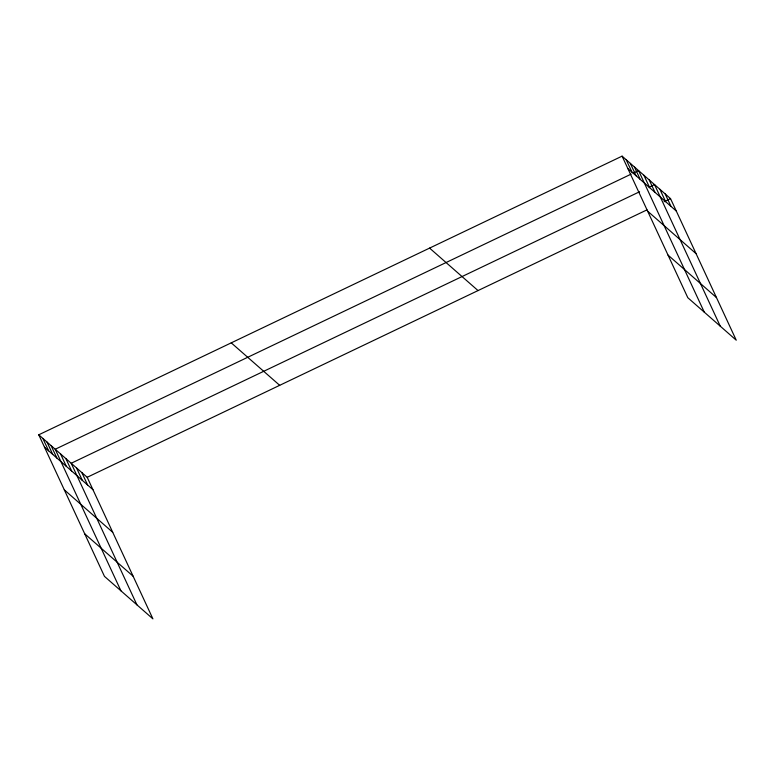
<?xml version="1.0" encoding="UTF-8"?>
<svg xmlns="http://www.w3.org/2000/svg" width="775" height="775" viewBox="0 0 775 775"><rect width="100%" height="100%" fill="white"/><g stroke="black" fill="none" stroke-linecap="round" stroke-linejoin="round"><path stroke-width="1.16" d="M38.75 434.804L87.188 477.284L152.907 618.857L104.47 576.377L38.75 434.804L622.092 156.143L670.53 198.623L736.25 340.196L687.812 297.716L622.092 156.143M631.083 174.162L55.219 449.248L120.939 590.821M633.214 173.135L638.561 170.587L704.281 312.16M639.578 191.754L71.203 463.266L136.923 604.839M649.198 187.153L654.546 184.605L720.266 326.178M87.188 477.284L647.009 209.86M664.117 201.684L670.53 198.623M627.857 168.553L676.294 211.032M647.638 211.178L696.076 253.657M668.031 255.091L716.468 297.571M429.592 248.107L478.03 290.577M231.25 342.85L279.688 385.32M44.514 447.214L92.952 489.693M64.296 489.839L112.733 532.318M84.678 533.762L133.116 576.232M665.202 193.944L670.966 206.353M659.874 189.274L665.638 201.684M649.217 179.926L654.982 192.345M643.889 175.257L649.653 187.666M634.444 166.974L640.208 179.383M630.327 163.36L636.091 175.78M626.21 159.757L631.974 172.166M81.859 472.605L87.623 485.024M76.531 467.935L82.295 480.345M65.875 458.597L71.639 471.006M60.547 453.918L66.311 466.327M51.102 445.635L56.866 458.044M46.984 442.031L52.748 454.441M42.867 438.418L48.631 450.827"/></g></svg>
